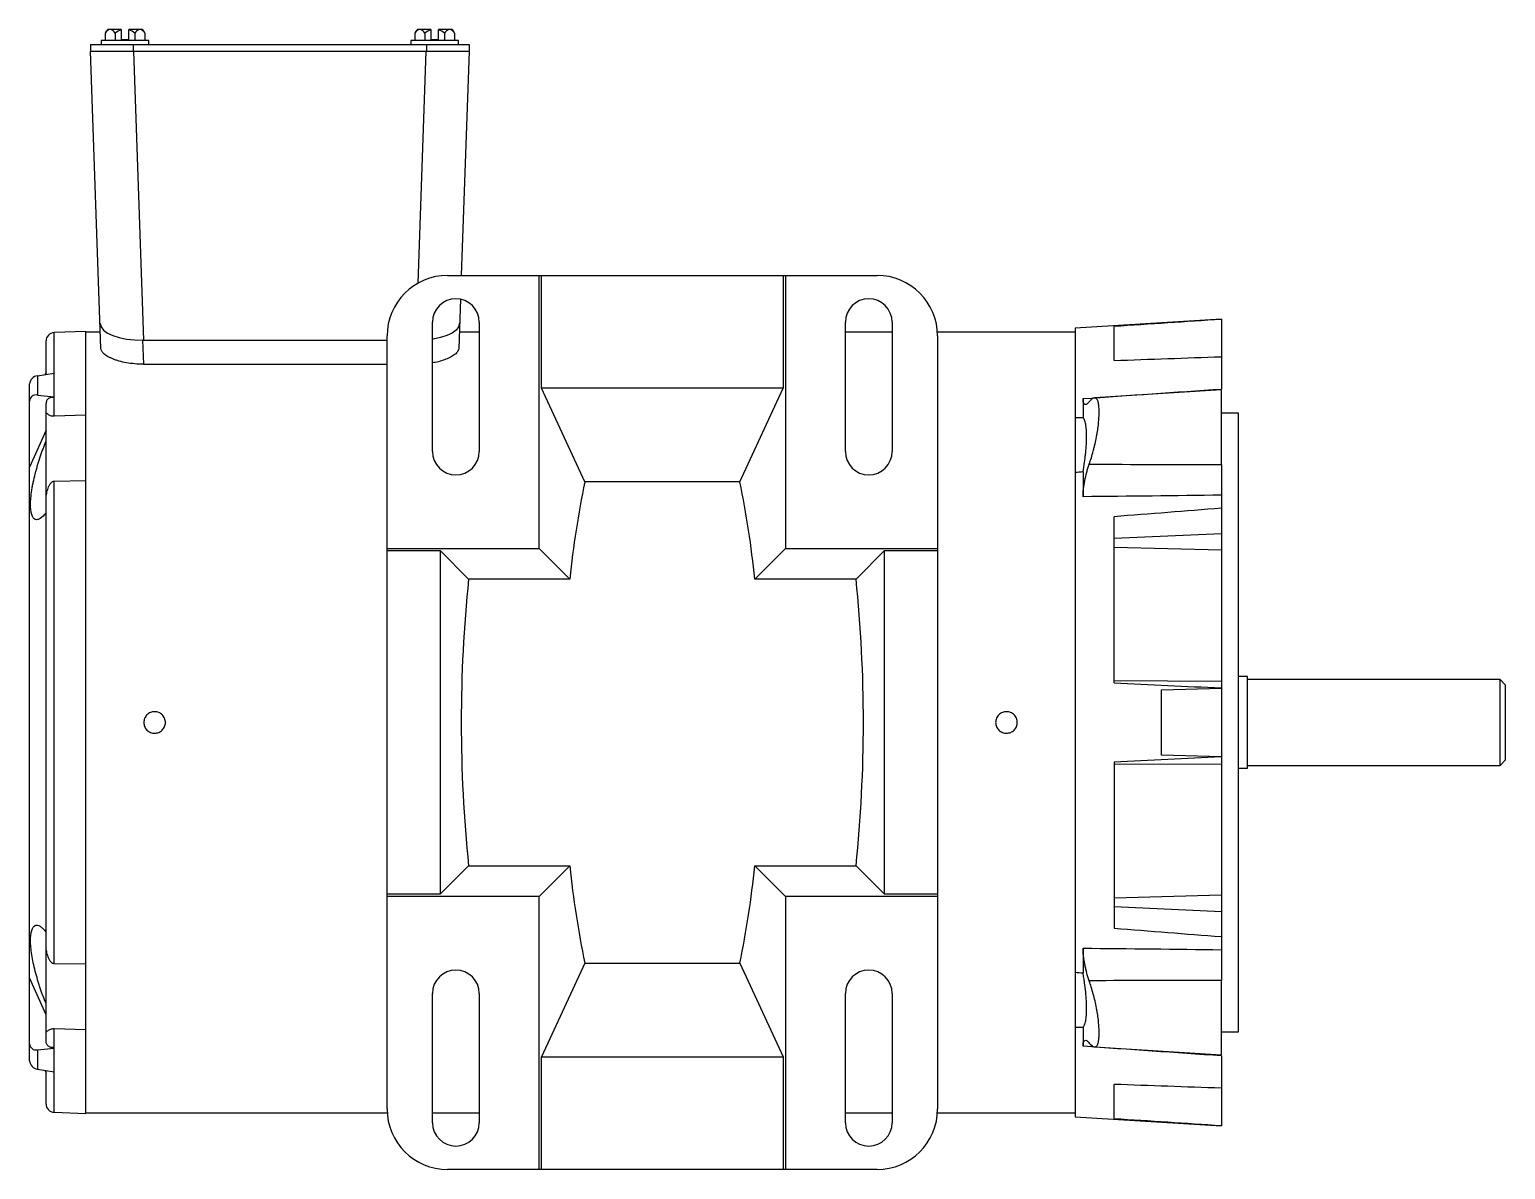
# Paper-space layout '_Bottom' of a CAD drawing. Header units: inches. Extents: x -4 to 6.7, y -3.2 to 5.
import ezdxf

# ---------------------------------------------------------------- set-up
doc = ezdxf.new("R2010")
doc.units = ezdxf.units.IN
doc.header["$MEASUREMENT"] = 0

psp = doc.layouts.new('_Bottom')

# ---------------------------------------------------------------- linework, layer by layer
at = {"color": 7, "linetype": 'Continuous', "lineweight": 25}
for p, q in [((-3.484, 4.959), (-3.484, 4.928)), ((-3.136, 4.959), (-3.484, 4.959)), ((-3.454, 5.011), (-3.454, 4.959)), ((-3.337, 5.038), (-3.435, 5.038)), ((-3.382, 5.011), (-3.382, 4.959)), ((-3.337, 5.038), (-3.337, 4.964)), ((-3.337, 4.964), (-3.283, 4.964)), ((-3.283, 4.964), (-3.283, 5.038)), ((-3.185, 5.038), (-3.283, 5.038)), ((-3.238, 5.011), (-3.238, 4.959)), ((-3.166, 5.011), (-3.166, 4.959)), ((-3.136, 4.928), (-3.136, 4.959)), ((-1.234, 4.959), (-1.234, 4.928)), ((-0.886, 4.959), (-1.234, 4.959)), ((-1.204, 5.011), (-1.204, 4.959)), ((-1.087, 5.038), (-1.185, 5.038)), ((-1.132, 5.011), (-1.132, 4.959)), ((-1.087, 5.038), (-1.087, 4.964)), ((-1.087, 4.964), (-1.033, 4.964)), ((-1.033, 4.964), (-1.033, 5.038)), ((-0.935, 5.038), (-1.033, 5.038)), ((-0.988, 5.011), (-0.988, 4.959)), ((-0.916, 5.011), (-0.916, 4.959)), ((-0.886, 4.928), (-0.886, 4.959)), ((-3.56, 4.928), (-0.81, 4.928)), ((-3.56, 4.928), (-3.56, 4.88)), ((-3.56, 4.88), (-0.81, 4.88)), ((-3.485, 2.719), (-3.56, 4.88)), ((-3.25, 4.928), (-3.25, 4.88)), ((-3.248, 4.88), (-3.175, 2.78)), ((-1.12, 4.928), (-1.12, 4.88)), ((-0.81, 4.88), (-0.867, 3.25)), ((-0.81, 4.928), (-0.81, 4.88)), ((-0.966, 3.25), (2.154, 3.25)), ((-0.301, 1.265), (-0.301, 3.25)), ((-0.285, 2.43), (-0.285, 3.25)), ((1.473, 3.25), (1.473, 2.43)), ((1.489, 3.25), (1.489, 1.265)), ((-0.873, 3.077), (-0.885, 2.719)), ((-1.076, 1.97), (-1.076, 2.91)), ((-0.736, 2.91), (-0.736, 1.97)), ((1.924, 1.97), (1.924, 2.91)), ((2.264, 2.91), (2.264, 1.97)), ((4.656, 2.933), (3.594, 2.866)), ((4.656, 2.933), (4.656, 2.424)), ((-3.594, 2.842), (-3.826, 2.834)), ((-3.826, 2.226), (-3.826, 2.834)), ((-3.594, -2.842), (-3.594, 2.842)), ((-3.489, 2.837), (-3.594, 2.837)), ((-1.406, -2.81), (-1.406, 2.81)), ((-0.736, 2.837), (-0.881, 2.837)), ((2.264, 2.837), (1.924, 2.837)), ((3.594, 2.837), (2.593, 2.837)), ((2.594, 2.81), (2.594, -2.81)), ((3.594, 2.866), (3.594, -2.866)), ((3.877, 2.631), (3.877, 2.879)), ((-3.884, 2.531), (-3.884, 2.774)), ((-3.175, 2.78), (-3.182, 2.78)), ((-3.182, 2.78), (-3.176, 2.604)), ((-3.175, 2.78), (-1.406, 2.78)), ((-3.176, 2.604), (-1.406, 2.604)), ((-3.946, 2.521), (-3.826, 2.54)), ((-3.946, 2.521), (-3.946, 2.38)), ((-3.884, 2.55), (-3.891, 2.53)), ((-4.004, -2.461), (-4.004, 2.461)), ((-3.946, 2.38), (-3.826, 2.368)), ((0.03, 1.75), (-0.285, 2.43)), ((1.473, 2.43), (-0.285, 2.43)), ((1.158, 1.75), (1.473, 2.43)), ((4.656, 2.417), (3.734, 2.359)), ((4.656, 1.875), (4.656, 2.417)), ((-3.884, -2.32), (-3.884, 2.32)), ((3.651, 2.354), (3.651, 2.218)), ((-3.594, 2.233), (-3.826, 2.226)), ((4.781, 2.249), (4.656, 2.249)), ((4.781, -2.249), (4.781, 2.249)), ((-3.884, 2.125), (-4.004, 1.857)), ((-3.826, 1.754), (-3.594, 1.758)), ((-3.826, -1.754), (-3.826, 1.754)), ((1.158, 1.75), (0.03, 1.75)), ((3.651, 1.821), (3.651, 1.641)), ((4.656, 1.652), (4.656, -1.652)), ((3.877, 0.288), (3.877, 1.496)), ((3.877, 1.339), (4.656, 1.374)), ((-1.406, 1.265), (-0.301, 1.265)), ((-1.406, 1.249), (-1.021, 1.249)), ((-0.814, 1.042), (-1.021, 1.249)), ((-1.021, 1.249), (-1.021, -1.249)), ((-0.078, 1.042), (-0.301, 1.265)), ((1.266, 1.042), (1.489, 1.265)), ((1.489, 1.265), (2.594, 1.265)), ((2.002, 1.042), (2.209, 1.249)), ((2.209, 1.249), (2.594, 1.249)), ((2.209, -1.249), (2.209, 1.249)), ((3.877, 1.274), (4.656, 1.254)), ((-0.078, 1.042), (-0.814, 1.042)), ((2.002, 1.042), (1.266, 1.042)), ((4.846, 0.334), (4.781, 0.334)), ((4.846, -0.333), (4.846, 0.334)), ((3.877, 0.304), (4.656, 0.3)), ((4.221, 0.237), (4.656, 0.249)), ((4.221, -0.237), (4.221, 0.237)), ((6.681, 0.312), (4.846, 0.312)), ((6.721, 0.272), (6.681, 0.312)), ((6.681, -0.312), (6.681, 0.312)), ((6.721, -0.272), (6.721, 0.272)), ((3.877, -0.288), (3.877, -1.496)), ((3.877, -0.304), (4.656, -0.3)), ((4.656, -0.249), (4.221, -0.237)), ((4.846, -0.312), (6.681, -0.312)), ((6.681, -0.312), (6.721, -0.272)), ((4.781, -0.333), (4.846, -0.333)), ((-0.814, -1.042), (-1.021, -1.249)), ((-0.814, -1.042), (-0.078, -1.042)), ((-0.078, -1.042), (-0.301, -1.265)), ((1.266, -1.042), (1.489, -1.265)), ((1.266, -1.042), (2.002, -1.042)), ((2.002, -1.042), (2.209, -1.249)), ((-1.021, -1.249), (-1.406, -1.249)), ((-0.301, -1.265), (-1.406, -1.265)), ((-0.301, -3.25), (-0.301, -1.265)), ((1.489, -1.265), (1.489, -3.25)), ((2.594, -1.265), (1.489, -1.265)), ((2.594, -1.249), (2.209, -1.249)), ((3.877, -1.274), (4.656, -1.254)), ((3.877, -1.339), (4.656, -1.374)), ((3.651, -1.641), (3.651, -1.821)), ((-3.594, -1.758), (-3.826, -1.754)), ((0.03, -1.75), (-0.285, -2.43)), ((0.03, -1.75), (1.158, -1.75)), ((1.158, -1.75), (1.473, -2.43)), ((-3.884, -2.125), (-4.004, -1.857)), ((4.656, -2.417), (4.656, -1.875)), ((-1.076, -2.91), (-1.076, -1.97)), ((-0.736, -1.97), (-0.736, -2.91)), ((1.924, -2.91), (1.924, -1.97)), ((2.264, -1.97), (2.264, -2.91)), ((-3.826, -2.226), (-3.594, -2.233)), ((-3.826, -2.834), (-3.826, -2.226)), ((3.651, -2.218), (3.651, -2.354)), ((4.656, -2.249), (4.781, -2.249)), ((3.734, -2.359), (4.656, -2.417)), ((-3.946, -2.38), (-3.826, -2.368)), ((-3.946, -2.38), (-3.946, -2.521)), ((-0.285, -3.25), (-0.285, -2.43)), ((-0.285, -2.43), (1.473, -2.43)), ((1.473, -2.43), (1.473, -3.25)), ((4.656, -2.424), (4.656, -2.933)), ((-3.946, -2.521), (-3.826, -2.54)), ((-3.891, -2.53), (-3.884, -2.55)), ((-3.884, -2.774), (-3.884, -2.531)), ((3.877, -2.879), (3.877, -2.631)), ((-3.826, -2.834), (-3.594, -2.842)), ((-3.594, -2.837), (-1.405, -2.837)), ((-1.076, -2.837), (-0.736, -2.837)), ((1.924, -2.837), (2.264, -2.837)), ((2.593, -2.837), (3.594, -2.837)), ((3.594, -2.866), (4.656, -2.933)), ((2.154, -3.25), (-0.966, -3.25))]:
    psp.add_line(p, q, dxfattribs=at)
at = {"color": 1, "linetype": 'Continuous', "lineweight": 25}
psp.add_line((-1.181, 3.194), (-1.122, 4.88), dxfattribs=at)
at = {"color": 7, "linetype": 'Continuous', "lineweight": 25, "flags": 128}
for points in [[(-3.491, 2.903), (-3.484, 2.877), (-3.466, 2.853), (-3.437, 2.831), (-3.399, 2.813), (-3.353, 2.798), (-3.3, 2.787), (-3.242, 2.781), (-3.182, 2.78)], [(-0.879, 2.903), (-0.886, 2.877), (-0.904, 2.853), (-0.933, 2.831), (-0.971, 2.813), (-1.017, 2.798), (-1.07, 2.787), (-1.076, 2.786)]]:
    psp.add_lwpolyline(points, dxfattribs=at)
at = {"color": 7, "linetype": 'Continuous', "lineweight": 25}
for centre, radius, start, end in [((-3.31, 4.928), 0.167, 138.6522, 150.0945), ((-3.413, 4.993), 0.0453, 96.9616, 156.6167), ((-3.424, 4.993), 0.0453, 23.3833, 83.0384), ((-3.31, 4.928), 0.11, 104.2087, 131.0016), ((-3.31, 4.928), 0.11, 48.9984, 75.7913), ((-3.196, 4.993), 0.0453, 96.9616, 156.6167), ((-3.207, 4.993), 0.0453, 23.3833, 83.0384), ((-3.31, 4.928), 0.167, 29.9055, 41.3478), ((-1.06, 4.928), 0.167, 138.6522, 150.0945), ((-1.163, 4.993), 0.0453, 96.9616, 156.6167), ((-1.174, 4.993), 0.0453, 23.3833, 83.0384), ((-1.06, 4.928), 0.11, 104.2087, 131.0016), ((-1.06, 4.928), 0.11, 48.9984, 75.7913), ((-0.946, 4.993), 0.0453, 96.9616, 156.6167), ((-0.957, 4.993), 0.0453, 23.3833, 83.0384), ((-1.06, 4.928), 0.167, 29.9055, 41.3478), ((-0.966, 2.81), 0.44, 90, 180), ((2.154, 2.81), 0.44, 0, 90), ((-0.906, 2.91), 0.17, 0, 180), ((2.094, 2.91), 0.17, 0, 180), ((-3.824, 2.774), 0.06, 92, 180), ((-3.938, 2.455), 0.066, 96.8247, 174.9114), ((-3.956, 2.333), 0.0482, 78.2365, 176.4378), ((-0.906, 1.97), 0.17, 180, 0), ((2.094, 1.97), 0.17, 180, 0), ((6.998, 0.318), 7.113, 168.3838, 174.1524), ((-5.81, 0.318), 7.113, 5.8476, 11.6162), ((9.319, 0), 10.186, 174.1267, 185.8733), ((-8.131, 0), 10.186, 354.1267, 5.8733), ((6.998, -0.318), 7.113, 185.8476, 191.6162), ((-5.81, -0.318), 7.113, 348.3838, 354.1524), ((-0.906, -1.97), 0.17, 0, 180), ((2.094, -1.97), 0.17, 0, 180), ((-3.956, -2.333), 0.0482, 183.5622, 281.7635), ((-3.938, -2.455), 0.066, 185.0886, 263.1753), ((-3.824, -2.774), 0.06, 180, 268), ((-0.966, -2.81), 0.44, 180, 270), ((2.154, -2.81), 0.44, 270, 0), ((-0.906, -2.91), 0.17, 180, 0), ((2.094, -2.91), 0.17, 180, 0)]:
    psp.add_arc(centre, radius, start, end, dxfattribs=at)
for points in [[(4.656, 2.93), (4.396, 2.913), (4.137, 2.896), (3.877, 2.879)], [(3.877, 2.631), (4.137, 2.641), (4.396, 2.65), (4.656, 2.659)], [(3.651, 2.354), (3.986, 2.378), (4.321, 2.401), (4.656, 2.424)], [(3.594, 2.217), (3.613, 2.217), (3.632, 2.217), (3.651, 2.218)], [(3.696, 1.878), (4.016, 1.876), (4.336, 1.875), (4.656, 1.875)], [(3.651, 1.821), (3.632, 1.82), (3.613, 1.818), (3.594, 1.816)], [(4.656, 1.652), (4.321, 1.648), (3.986, 1.644), (3.651, 1.641)], [(4.656, 1.557), (4.396, 1.537), (4.137, 1.516), (3.877, 1.496)], [(3.877, 0.288), (4.137, 0.275), (4.396, 0.263), (4.656, 0.251)], [(4.656, -0.251), (4.396, -0.263), (4.137, -0.275), (3.877, -0.288)], [(3.877, -1.496), (4.137, -1.516), (4.396, -1.537), (4.656, -1.557)], [(3.651, -1.641), (3.986, -1.644), (4.321, -1.648), (4.656, -1.652)], [(3.594, -1.816), (3.613, -1.818), (3.632, -1.82), (3.651, -1.821)], [(4.656, -1.875), (4.336, -1.875), (4.016, -1.876), (3.696, -1.878)], [(3.651, -2.218), (3.632, -2.217), (3.613, -2.217), (3.594, -2.217)], [(4.656, -2.424), (4.321, -2.401), (3.986, -2.378), (3.651, -2.354)], [(4.656, -2.659), (4.396, -2.65), (4.137, -2.641), (3.877, -2.631)], [(3.877, -2.879), (4.137, -2.896), (4.396, -2.913), (4.656, -2.93)]]:
    psp.add_open_spline(points, degree=3, dxfattribs=at)
for points, knots in [([(-3.176, 2.604), (-3.197, 2.604), (-3.218, 2.605), (-3.259, 2.609), (-3.28, 2.611), (-3.318, 2.618), (-3.336, 2.622), (-3.361, 2.63), (-3.37, 2.632), (-3.385, 2.637), (-3.392, 2.64), (-3.406, 2.646), (-3.413, 2.649), (-3.425, 2.655), (-3.431, 2.658), (-3.447, 2.668), (-3.456, 2.674), (-3.47, 2.687), (-3.475, 2.694), (-3.482, 2.706), (-3.484, 2.713), (-3.485, 2.719)], [0, 0, 0, 0, 0.125, 0.125, 0.25, 0.25, 0.375, 0.375, 0.4375, 0.4375, 0.5, 0.5, 0.5625, 0.5625, 0.625, 0.625, 0.75, 0.75, 0.875, 0.875, 1, 1, 1, 1]), ([(-0.885, 2.719), (-0.887, 2.713), (-0.889, 2.701), (-0.905, 2.681), (-0.931, 2.662), (-0.966, 2.644), (-1.009, 2.629), (-1.045, 2.619), (-1.07, 2.616), (-1.076, 2.615)], [0, 0, 0, 0, 0.160597, 0.325605, 0.486329, 0.652693, 0.79829, 0.948981, 1, 1, 1, 1]), ([(-3.826, 2.363), (-3.83, 2.364), (-3.834, 2.364), (-3.841, 2.363), (-3.845, 2.363), (-3.852, 2.361), (-3.855, 2.36), (-3.861, 2.357), (-3.864, 2.356), (-3.872, 2.35), (-3.877, 2.345), (-3.881, 2.336), (-3.882, 2.333), (-3.884, 2.326), (-3.884, 2.323), (-3.884, 2.32)], [0, 0, 0, 0, 0.125, 0.125, 0.25, 0.25, 0.375, 0.375, 0.5, 0.5, 0.75, 0.75, 0.875, 0.875, 1, 1, 1, 1]), ([(-3.826, 2.226), (-3.83, 2.226), (-3.833, 2.226), (-3.839, 2.227), (-3.842, 2.227), (-3.849, 2.229), (-3.853, 2.231), (-3.86, 2.234), (-3.863, 2.235), (-3.868, 2.238), (-3.87, 2.24), (-3.876, 2.244), (-3.879, 2.247), (-3.883, 2.251), (-3.884, 2.253), (-3.884, 2.255)], [0, 0, 0, 0, 0.0625, 0.0625, 0.125, 0.125, 0.25, 0.25, 0.375, 0.375, 0.5, 0.5, 0.75, 0.75, 1, 1, 1, 1]), ([(3.696, 2.331), (3.689, 2.323), (3.683, 2.317), (3.675, 2.312), (3.673, 2.311), (3.668, 2.31), (3.666, 2.311), (3.662, 2.312), (3.66, 2.314), (3.657, 2.319), (3.655, 2.321), (3.652, 2.332), (3.651, 2.342), (3.651, 2.354)], [0, 0, 0, 0, 0.25, 0.25, 0.375, 0.375, 0.5, 0.5, 0.625, 0.625, 0.75, 0.75, 1, 1, 1, 1]), ([(3.696, 1.878), (3.707, 1.908), (3.716, 1.94), (3.728, 1.982), (3.73, 1.991), (3.734, 2.008), (3.736, 2.016), (3.742, 2.042), (3.745, 2.059), (3.75, 2.084), (3.752, 2.092), (3.755, 2.109), (3.756, 2.117), (3.76, 2.142), (3.762, 2.158), (3.765, 2.189), (3.766, 2.203), (3.768, 2.232), (3.769, 2.258), (3.768, 2.281), (3.766, 2.302), (3.765, 2.311), (3.762, 2.327), (3.76, 2.334), (3.756, 2.343), (3.755, 2.345), (3.752, 2.349), (3.75, 2.351), (3.745, 2.356), (3.742, 2.358), (3.734, 2.359), (3.73, 2.358), (3.721, 2.355), (3.716, 2.351), (3.706, 2.343), (3.701, 2.337), (3.696, 2.331)], [0, 0, 0, 0, 0.125, 0.125, 0.15625, 0.15625, 0.1875, 0.1875, 0.25, 0.25, 0.28125, 0.28125, 0.3125, 0.3125, 0.375, 0.375, 0.4375, 0.4375, 0.5, 0.5625, 0.5625, 0.625, 0.625, 0.6875, 0.6875, 0.71875, 0.71875, 0.75, 0.75, 0.8125, 0.8125, 0.875, 0.875, 0.9375, 0.9375, 1, 1, 1, 1]), ([(3.651, 1.821), (3.655, 1.845), (3.659, 1.869), (3.664, 1.904), (3.665, 1.916), (3.668, 1.938), (3.669, 1.95), (3.673, 1.982), (3.674, 2.003), (3.676, 2.033), (3.677, 2.043), (3.677, 2.062), (3.677, 2.071), (3.677, 2.098), (3.677, 2.114), (3.674, 2.143), (3.673, 2.157), (3.668, 2.18), (3.666, 2.19), (3.661, 2.202), (3.659, 2.206), (3.655, 2.212), (3.653, 2.215), (3.651, 2.218)], [0, 0, 0, 0, 0.125, 0.125, 0.1875, 0.1875, 0.25, 0.25, 0.375, 0.375, 0.4375, 0.4375, 0.5, 0.5, 0.625, 0.625, 0.75, 0.75, 0.875, 0.875, 0.9375, 0.9375, 1, 1, 1, 1]), ([(-3.884, 1.525), (-3.899, 1.505), (-3.913, 1.491), (-3.929, 1.48), (-3.933, 1.478), (-3.939, 1.476), (-3.942, 1.475), (-3.951, 1.473), (-3.957, 1.474), (-3.967, 1.479), (-3.972, 1.483), (-3.981, 1.494), (-3.984, 1.502), (-3.99, 1.52), (-3.992, 1.531), (-3.996, 1.555), (-3.996, 1.569), (-3.996, 1.599), (-3.996, 1.616), (-3.993, 1.65), (-3.99, 1.669), (-3.986, 1.697), (-3.984, 1.707), (-3.981, 1.727), (-3.979, 1.737), (-3.972, 1.767), (-3.968, 1.787), (-3.96, 1.818), (-3.957, 1.829), (-3.951, 1.849), (-3.948, 1.86), (-3.939, 1.89), (-3.933, 1.91), (-3.923, 1.94), (-3.919, 1.95), (-3.913, 1.97), (-3.909, 1.979), (-3.899, 2.007), (-3.891, 2.026), (-3.884, 2.043)], [0, 0, 0, 0, 0.125, 0.125, 0.15625, 0.15625, 0.1875, 0.1875, 0.25, 0.25, 0.3125, 0.3125, 0.375, 0.375, 0.4375, 0.4375, 0.5, 0.5, 0.5625, 0.5625, 0.625, 0.625, 0.65625, 0.65625, 0.6875, 0.6875, 0.75, 0.75, 0.78125, 0.78125, 0.8125, 0.8125, 0.875, 0.875, 0.90625, 0.90625, 0.9375, 0.9375, 1, 1, 1, 1]), ([(3.651, 1.641), (3.651, 1.658), (3.652, 1.677), (3.655, 1.707), (3.657, 1.717), (3.66, 1.737), (3.662, 1.747), (3.668, 1.778), (3.672, 1.799), (3.681, 1.829), (3.683, 1.839), (3.689, 1.859), (3.693, 1.868), (3.696, 1.878)], [0, 0, 0, 0, 0.25, 0.25, 0.375, 0.375, 0.5, 0.5, 0.75, 0.75, 0.875, 0.875, 1, 1, 1, 1]), ([(4.656, 1.875), (4.656, 1.856), (4.656, 1.837), (4.656, 1.799), (4.656, 1.779), (4.656, 1.75), (4.656, 1.741), (4.656, 1.722), (4.656, 1.713), (4.656, 1.686), (4.656, 1.669), (4.656, 1.652)], [0, 0, 0, 0, 0.25, 0.25, 0.5, 0.5, 0.625, 0.625, 0.75, 0.75, 1, 1, 1, 1]), ([(-3.884, 1.615), (-3.884, 1.629), (-3.883, 1.642), (-3.879, 1.668), (-3.876, 1.681), (-3.87, 1.7), (-3.868, 1.706), (-3.863, 1.719), (-3.86, 1.725), (-3.853, 1.736), (-3.849, 1.741), (-3.842, 1.748), (-3.839, 1.75), (-3.833, 1.753), (-3.83, 1.754), (-3.826, 1.754)], [0, 0, 0, 0, 0.25, 0.25, 0.5, 0.5, 0.625, 0.625, 0.75, 0.75, 0.875, 0.875, 0.9375, 0.9375, 1, 1, 1, 1]), ([(-3.095, -0.078), (-3.1, -0.078), (-3.105, -0.078), (-3.115, -0.076), (-3.12, -0.074), (-3.13, -0.071), (-3.134, -0.068), (-3.143, -0.062), (-3.147, -0.059), (-3.158, -0.048), (-3.164, -0.04), (-3.171, -0.021), (-3.174, -0.01), (-3.174, 0.005), (-3.173, 0.01), (-3.171, 0.02), (-3.17, 0.025), (-3.166, 0.035), (-3.163, 0.039), (-3.157, 0.048), (-3.154, 0.052), (-3.147, 0.059), (-3.143, 0.062), (-3.134, 0.068), (-3.13, 0.071), (-3.12, 0.074), (-3.115, 0.076), (-3.105, 0.078), (-3.1, 0.078), (-3.085, 0.078), (-3.074, 0.076), (-3.056, 0.069), (-3.047, 0.063), (-3.036, 0.052), (-3.033, 0.048), (-3.027, 0.039), (-3.024, 0.035), (-3.021, 0.025), (-3.019, 0.02), (-3.017, 0.01), (-3.017, 0.005), (-3.016, -0.005), (-3.017, -0.01), (-3.019, -0.02), (-3.02, -0.025), (-3.024, -0.035), (-3.027, -0.039), (-3.033, -0.048), (-3.036, -0.052), (-3.043, -0.059), (-3.047, -0.062), (-3.056, -0.068), (-3.06, -0.071), (-3.074, -0.076), (-3.085, -0.078), (-3.095, -0.078)], [0, 0, 0, 0, 0.03125, 0.03125, 0.0625, 0.0625, 0.09375, 0.09375, 0.125, 0.125, 0.1875, 0.1875, 0.25, 0.25, 0.28125, 0.28125, 0.3125, 0.3125, 0.34375, 0.34375, 0.375, 0.375, 0.40625, 0.40625, 0.4375, 0.4375, 0.46875, 0.46875, 0.5, 0.5, 0.5625, 0.5625, 0.625, 0.625, 0.65625, 0.65625, 0.6875, 0.6875, 0.71875, 0.71875, 0.75, 0.75, 0.78125, 0.78125, 0.8125, 0.8125, 0.84375, 0.84375, 0.875, 0.875, 0.90625, 0.90625, 0.9375, 0.9375, 1, 1, 1, 1]), ([(3.095, -0.078), (3.09, -0.078), (3.085, -0.078), (3.075, -0.076), (3.07, -0.074), (3.06, -0.071), (3.056, -0.068), (3.047, -0.062), (3.043, -0.059), (3.032, -0.048), (3.026, -0.04), (3.019, -0.021), (3.016, -0.01), (3.016, 0.005), (3.017, 0.01), (3.019, 0.02), (3.02, 0.025), (3.024, 0.035), (3.027, 0.039), (3.033, 0.048), (3.036, 0.052), (3.043, 0.059), (3.047, 0.062), (3.056, 0.068), (3.06, 0.071), (3.07, 0.074), (3.075, 0.076), (3.085, 0.078), (3.09, 0.078), (3.105, 0.078), (3.116, 0.076), (3.134, 0.069), (3.143, 0.063), (3.154, 0.052), (3.157, 0.048), (3.163, 0.039), (3.166, 0.035), (3.169, 0.025), (3.171, 0.02), (3.173, 0.01), (3.173, 0.005), (3.174, -0.005), (3.173, -0.01), (3.171, -0.02), (3.17, -0.025), (3.166, -0.035), (3.163, -0.039), (3.157, -0.048), (3.154, -0.052), (3.147, -0.059), (3.143, -0.062), (3.134, -0.068), (3.13, -0.071), (3.116, -0.076), (3.105, -0.078), (3.095, -0.078)], [0, 0, 0, 0, 0.03125, 0.03125, 0.0625, 0.0625, 0.09375, 0.09375, 0.125, 0.125, 0.1875, 0.1875, 0.25, 0.25, 0.28125, 0.28125, 0.3125, 0.3125, 0.34375, 0.34375, 0.375, 0.375, 0.40625, 0.40625, 0.4375, 0.4375, 0.46875, 0.46875, 0.5, 0.5, 0.5625, 0.5625, 0.625, 0.625, 0.65625, 0.65625, 0.6875, 0.6875, 0.71875, 0.71875, 0.75, 0.75, 0.78125, 0.78125, 0.8125, 0.8125, 0.84375, 0.84375, 0.875, 0.875, 0.90625, 0.90625, 0.9375, 0.9375, 1, 1, 1, 1]), ([(-3.884, -2.043), (-3.899, -2.008), (-3.913, -1.971), (-3.929, -1.921), (-3.933, -1.911), (-3.939, -1.891), (-3.942, -1.88), (-3.951, -1.85), (-3.957, -1.829), (-3.967, -1.788), (-3.972, -1.768), (-3.981, -1.728), (-3.984, -1.708), (-3.99, -1.67), (-3.992, -1.651), (-3.996, -1.617), (-3.996, -1.6), (-3.996, -1.57), (-3.996, -1.556), (-3.993, -1.531), (-3.99, -1.521), (-3.986, -1.507), (-3.984, -1.503), (-3.981, -1.495), (-3.979, -1.492), (-3.972, -1.483), (-3.968, -1.479), (-3.96, -1.475), (-3.957, -1.474), (-3.951, -1.474), (-3.948, -1.474), (-3.939, -1.475), (-3.933, -1.478), (-3.923, -1.484), (-3.919, -1.487), (-3.913, -1.492), (-3.909, -1.496), (-3.899, -1.506), (-3.891, -1.515), (-3.884, -1.525)], [0, 0, 0, 0, 0.125, 0.125, 0.15625, 0.15625, 0.1875, 0.1875, 0.25, 0.25, 0.3125, 0.3125, 0.375, 0.375, 0.4375, 0.4375, 0.5, 0.5, 0.5625, 0.5625, 0.625, 0.625, 0.65625, 0.65625, 0.6875, 0.6875, 0.75, 0.75, 0.78125, 0.78125, 0.8125, 0.8125, 0.875, 0.875, 0.90625, 0.90625, 0.9375, 0.9375, 1, 1, 1, 1]), ([(-3.826, -1.754), (-3.83, -1.754), (-3.833, -1.753), (-3.839, -1.75), (-3.842, -1.748), (-3.849, -1.741), (-3.853, -1.736), (-3.86, -1.724), (-3.863, -1.718), (-3.868, -1.706), (-3.87, -1.7), (-3.876, -1.681), (-3.879, -1.668), (-3.883, -1.642), (-3.884, -1.629), (-3.884, -1.615)], [0, 0, 0, 0, 0.0625, 0.0625, 0.125, 0.125, 0.25, 0.25, 0.375, 0.375, 0.5, 0.5, 0.75, 0.75, 1, 1, 1, 1]), ([(3.696, -1.878), (3.689, -1.859), (3.683, -1.84), (3.675, -1.809), (3.673, -1.799), (3.668, -1.778), (3.666, -1.768), (3.662, -1.748), (3.66, -1.737), (3.657, -1.717), (3.655, -1.707), (3.652, -1.677), (3.651, -1.658), (3.651, -1.641)], [0, 0, 0, 0, 0.25, 0.25, 0.375, 0.375, 0.5, 0.5, 0.625, 0.625, 0.75, 0.75, 1, 1, 1, 1]), ([(4.656, -1.652), (4.656, -1.669), (4.656, -1.686), (4.656, -1.722), (4.656, -1.741), (4.656, -1.769), (4.656, -1.779), (4.656, -1.798), (4.656, -1.808), (4.656, -1.837), (4.656, -1.856), (4.656, -1.875)], [0, 0, 0, 0, 0.25, 0.25, 0.5, 0.5, 0.625, 0.625, 0.75, 0.75, 1, 1, 1, 1]), ([(3.651, -2.218), (3.655, -2.213), (3.659, -2.206), (3.664, -2.194), (3.665, -2.19), (3.668, -2.18), (3.669, -2.174), (3.673, -2.157), (3.674, -2.144), (3.676, -2.121), (3.677, -2.114), (3.677, -2.097), (3.677, -2.089), (3.677, -2.062), (3.677, -2.044), (3.674, -2.004), (3.673, -1.982), (3.668, -1.939), (3.666, -1.916), (3.661, -1.881), (3.659, -1.869), (3.655, -1.845), (3.653, -1.833), (3.651, -1.821)], [0, 0, 0, 0, 0.125, 0.125, 0.1875, 0.1875, 0.25, 0.25, 0.375, 0.375, 0.4375, 0.4375, 0.5, 0.5, 0.625, 0.625, 0.75, 0.75, 0.875, 0.875, 0.9375, 0.9375, 1, 1, 1, 1]), ([(3.696, -2.331), (3.707, -2.344), (3.716, -2.353), (3.728, -2.357), (3.73, -2.358), (3.734, -2.359), (3.736, -2.359), (3.742, -2.358), (3.745, -2.356), (3.75, -2.351), (3.752, -2.35), (3.755, -2.345), (3.756, -2.343), (3.76, -2.334), (3.762, -2.327), (3.765, -2.311), (3.766, -2.302), (3.768, -2.281), (3.769, -2.259), (3.768, -2.232), (3.766, -2.204), (3.765, -2.189), (3.762, -2.159), (3.76, -2.143), (3.756, -2.118), (3.755, -2.11), (3.752, -2.093), (3.75, -2.085), (3.745, -2.059), (3.742, -2.042), (3.734, -2.008), (3.73, -1.991), (3.721, -1.958), (3.716, -1.941), (3.706, -1.909), (3.701, -1.893), (3.696, -1.878)], [0, 0, 0, 0, 0.125, 0.125, 0.15625, 0.15625, 0.1875, 0.1875, 0.25, 0.25, 0.28125, 0.28125, 0.3125, 0.3125, 0.375, 0.375, 0.4375, 0.4375, 0.5, 0.5625, 0.5625, 0.625, 0.625, 0.6875, 0.6875, 0.71875, 0.71875, 0.75, 0.75, 0.8125, 0.8125, 0.875, 0.875, 0.9375, 0.9375, 1, 1, 1, 1]), ([(-3.884, -2.255), (-3.884, -2.253), (-3.883, -2.251), (-3.879, -2.247), (-3.876, -2.244), (-3.87, -2.24), (-3.868, -2.238), (-3.863, -2.235), (-3.86, -2.234), (-3.853, -2.231), (-3.849, -2.229), (-3.842, -2.227), (-3.839, -2.227), (-3.833, -2.226), (-3.83, -2.226), (-3.826, -2.226)], [0, 0, 0, 0, 0.25, 0.25, 0.5, 0.5, 0.625, 0.625, 0.75, 0.75, 0.875, 0.875, 0.9375, 0.9375, 1, 1, 1, 1]), ([(-3.826, -2.363), (-3.83, -2.364), (-3.834, -2.364), (-3.841, -2.363), (-3.845, -2.363), (-3.852, -2.361), (-3.855, -2.36), (-3.861, -2.357), (-3.864, -2.356), (-3.869, -2.352), (-3.872, -2.349), (-3.876, -2.344), (-3.878, -2.342), (-3.882, -2.333), (-3.884, -2.327), (-3.884, -2.32)], [0, 0, 0, 0, 0.125, 0.125, 0.25, 0.25, 0.375, 0.375, 0.5, 0.5, 0.625, 0.625, 0.75, 0.75, 1, 1, 1, 1]), ([(3.651, -2.354), (3.651, -2.342), (3.652, -2.332), (3.655, -2.322), (3.657, -2.319), (3.66, -2.314), (3.662, -2.312), (3.668, -2.31), (3.672, -2.31), (3.681, -2.315), (3.683, -2.318), (3.689, -2.323), (3.693, -2.327), (3.696, -2.331)], [0, 0, 0, 0, 0.25, 0.25, 0.375, 0.375, 0.5, 0.5, 0.75, 0.75, 0.875, 0.875, 1, 1, 1, 1])]:
    psp.add_open_spline(points, degree=3, knots=knots, dxfattribs=at)

doc.saveas('drawing.dxf')
